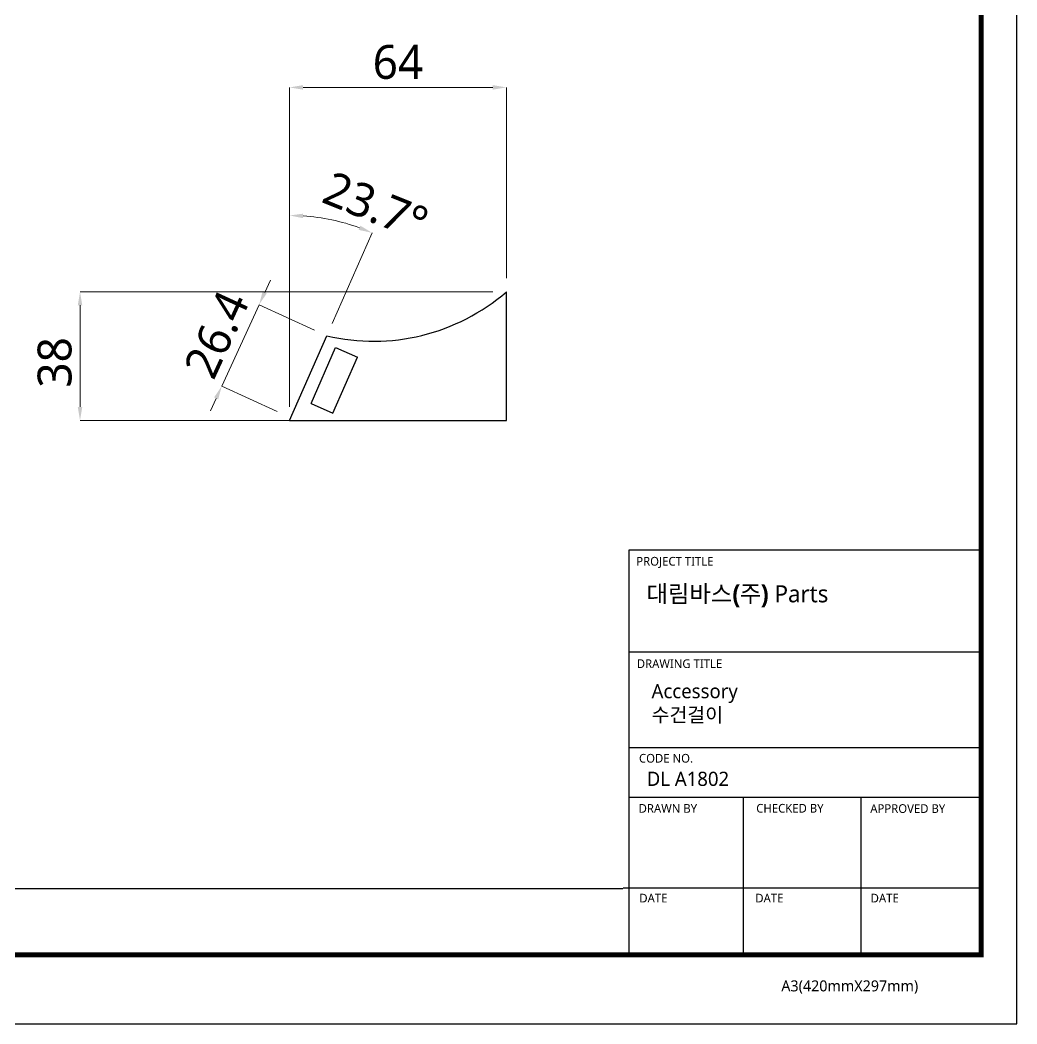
# Model space of a CAD drawing. Extents: x 16296675745 to 16296677675, y -37409619395 to -37409618123.
# Drawn here: x 16296676834.6 to 16296677128.8, y -37409618710.2 to -37409618413.8 of the extents above; entities that cross this region are included whole.
import ezdxf

# ---------------------------------------------------------------- set-up
doc = ezdxf.new("R2010")
doc.units = 0
doc.header["$LTSCALE"] = 10
doc.header["$MEASUREMENT"] = 0
doc.header["$PDMODE"] = 3
doc.header["$PDSIZE"] = -10
doc.linetypes.add('DASHED', pattern=[0.75, 0.5, -0.25])
doc.layers.get('0').update_dxf_attribs({"linetype": 'CONTINUOUS'})
doc.layers.get('DEFPOINTS').update_dxf_attribs({"linetype": 'CONTINUOUS'})
doc.styles.add('Daelim Dimension', font='')
doc.styles.get('Daelim Dimension').set_extended_font_data('NanumGothic')
doc.dimstyles.new('DEFAULT', dxfattribs={"dimscale": 2, "dimtxt": 2, "dimasz": 2, "dimexe": 0, "dimexo": 2, "dimgap": 1, "dimtad": 1, "dimdec": 1, "dimzin": 9, "dimdsep": 46, "dimtxsty": 'Daelim Dimension', "dimcen": 0.5, "dimclrd": 252, "dimclre": 252, "dimclrt": 3, "dimadec": 1, "dimazin": 0, "dimtfac": 1, "dimtdec": 1, "dimtix": 1, "dimtmove": 0, "dimatfit": 3, "dimfxl": 1, "dimtolj": 1, "dimtzin": 1, "dimlwd": 9, "dimlwe": 9, "dimarcsym": 0})

# ---------------------------------------------------------------- blocks, each defined once
blk = doc.blocks.new('*D10')
at = {"color": 5, "lineweight": 9, "ltscale": 0.5, "transparency": 16777216}
for p, q in [((16296676914.122049, -37409618528.033043), (16296676914.122049, -37409618433.707649)), ((16296676918.122049, -37409618433.707649), (16296676974.122049, -37409618433.707649)), ((16296676978.122049, -37409618490.033043), (16296676978.122049, -37409618433.707649))]:
    blk.add_line(p, q, dxfattribs=at)
at = {"color": 5, "ltscale": 0.5, "transparency": 16777216}
for points in [[(16296676918.122049, -37409618433.040993), (16296676918.122049, -37409618434.374313), (16296676914.122049, -37409618433.707649)], [(16296676974.122049, -37409618433.040993), (16296676974.122049, -37409618434.374313), (16296676978.122049, -37409618433.707649)]]:
    blk.add_solid(points, dxfattribs=at)
at = {"layer": 'DEFPOINTS', "color": 0, "ltscale": 0.5, "transparency": 16777216}
for p in [(16296676978.122049, -37409618433.707649), (16296676978.122049, -37409618494.033043), (16296676914.122049, -37409618532.033043)]:
    blk.add_point(p, dxfattribs=at)
at = {"color": 7, "ltscale": 0.5, "transparency": 16777216, "insert": (16296676946.122049, -37409618426.26416), "char_height": 10, "attachment_point": 5, "style": 'Daelim Dimension'}
blk.add_mtext('\\A1;64', dxfattribs=at)
blk = doc.blocks.new('*D11')
at = {"color": 5, "lineweight": 9, "ltscale": 0.5, "transparency": 16777216}
for p, q in [((16296676914.12, -37409618503.5), (16296676914.12, -37409618471.52)), ((16296676926.73, -37409618503.37), (16296676938.49, -37409618476.64))]:
    blk.add_line(p, q, dxfattribs=at)
blk.add_arc((16296676914.12, -37409618532.03), 60.52, 70.0384, 86.2121, dxfattribs=at)
at = {"color": 5, "ltscale": 0.5, "transparency": 16777216}
for points in [[(16296676918.1, -37409618472.32), (16296676918.14, -37409618470.98), (16296676914.12, -37409618471.52)], [(16296676935.03, -37409618474.53), (16296676934.53, -37409618475.77), (16296676938.49, -37409618476.64)]]:
    blk.add_solid(points, dxfattribs=at)
at = {"layer": 'DEFPOINTS', "color": 0, "ltscale": 0.5, "transparency": 16777216}
for p in [(16296676922.46, -37409618472.09), (16296676925.12, -37409618507.03), (16296676914.12, -37409618507.5), (16296676914.12, -37409618532.03), (16296676914.12, -37409618532.03)]:
    blk.add_point(p, dxfattribs=at)
at = {"color": 7, "ltscale": 0.5, "transparency": 16777216, "insert": (16296676939.55, -37409618468.73), "char_height": 10, "attachment_point": 5, "rotation": 338.1131, "style": 'Daelim Dimension'}
blk.add_mtext('\\A1;23.7°', dxfattribs=at)
blk = doc.blocks.new('*D12')
at = {"color": 5, "lineweight": 9, "ltscale": 0.5, "transparency": 16777216}
for p, q in [((16296676974.122049, -37409618494.033043), (16296676852.27298, -37409618494.033043)), ((16296676852.27298, -37409618528.033043), (16296676852.27298, -37409618498.033043)), ((16296676974.122049, -37409618532.033043), (16296676852.27298, -37409618532.033043))]:
    blk.add_line(p, q, dxfattribs=at)
at = {"color": 5, "ltscale": 0.5, "transparency": 16777216}
for points in [[(16296676851.60631, -37409618498.033043), (16296676852.93964, -37409618498.033043), (16296676852.27298, -37409618494.033043)], [(16296676851.60631, -37409618528.033043), (16296676852.93964, -37409618528.033043), (16296676852.27298, -37409618532.033043)]]:
    blk.add_solid(points, dxfattribs=at)
at = {"layer": 'DEFPOINTS', "color": 0, "ltscale": 0.5, "transparency": 16777216}
for p in [(16296676852.27298, -37409618494.033043), (16296676978.122049, -37409618494.033043), (16296676978.122049, -37409618532.033043)]:
    blk.add_point(p, dxfattribs=at)
at = {"color": 7, "ltscale": 0.5, "transparency": 16777216, "insert": (16296676844.82234, -37409618514.882133), "char_height": 10, "attachment_point": 5, "rotation": 90, "style": 'Daelim Dimension'}
blk.add_mtext('\\A1;38', dxfattribs=at)
blk = doc.blocks.new('*D13')
at = {"color": 5, "lineweight": 9, "ltscale": 0.5, "transparency": 16777216}
for p, q in [((16296676906.78923, -37409618494.230377), (16296676908.455851, -37409618490.594116)), ((16296676894.12261, -37409618521.866638), (16296676905.12261, -37409618497.866638)), ((16296676921.48579, -37409618505.366417), (16296676905.12261, -37409618497.866638)), ((16296676910.48579, -37409618529.366417), (16296676894.12261, -37409618521.866638)), ((16296676892.45599, -37409618525.502892), (16296676890.789379, -37409618529.139153))]:
    blk.add_line(p, q, dxfattribs=at)
at = {"color": 5, "ltscale": 0.5, "transparency": 16777216}
for points in [[(16296676906.183189, -37409618493.952606), (16296676907.395281, -37409618494.508141), (16296676905.12261, -37409618497.866638)], [(16296676891.849951, -37409618525.225121), (16296676893.06204, -37409618525.780663), (16296676894.12261, -37409618521.866638)]]:
    blk.add_solid(points, dxfattribs=at)
at = {"layer": 'DEFPOINTS', "color": 0, "ltscale": 0.5, "transparency": 16777216}
for p in [(16296676905.12261, -37409618497.866638), (16296676925.12204, -37409618507.033043), (16296676914.12204, -37409618531.033043)]:
    blk.add_point(p, dxfattribs=at)
at = {"color": 7, "ltscale": 0.5, "transparency": 16777216, "insert": (16296676892.621901, -37409618506.657982), "char_height": 10, "attachment_point": 5, "rotation": 65.37643521, "style": 'Daelim Dimension'}
blk.add_mtext('\\A1;26.4', dxfattribs=at)

msp = doc.modelspace()

# ---------------------------------------------------------------- linework, layer by layer
for p, q in [((16296676978.122049, -37409618532.033043), (16296676978.122049, -37409618494.033043)), ((16296676914.122049, -37409618532.033043), (16296676925.122049, -37409618507.033043)), ((16296676914.122049, -37409618532.033043), (16296676978.122049, -37409618532.033043))]:
    msp.add_line(p, q)
at = {"linetype": 'DASHED', "ltscale": 5}
for p, q in [((16296676920.484329, -37409618527.008713), (16296676927.73362, -37409618510.533043)), ((16296676927.73362, -37409618510.533043), (16296676934.140829, -37409618513.352211)), ((16296676926.891529, -37409618529.827881), (16296676934.140829, -37409618513.352211)), ((16296676920.484329, -37409618527.008713), (16296676926.891529, -37409618529.827881))]:
    msp.add_line(p, q, dxfattribs=at)
at = {"color": 5, "ltscale": 40}
for p, q in [((16296677118.30315, -37409618570.35173), (16296677014.26005, -37409618570.35173)), ((16296677118.30315, -37409618600.424744), (16296677014.26005, -37409618600.424744)), ((16296677118.30315, -37409618600.424744), (16296677014.26005, -37409618600.424744)), ((16296677118.30315, -37409618628.714417), (16296677014.26005, -37409618628.714417)), ((16296677118.30315, -37409618628.714417), (16296677014.26005, -37409618628.714417)), ((16296677118.30315, -37409618643.305077), (16296677014.26005, -37409618643.305077)), ((16296677118.30315, -37409618643.305077), (16296677014.26005, -37409618643.305077)), ((16296677048.054159, -37409618643.305077), (16296677048.054159, -37409618689.75206)), ((16296677082.7367, -37409618643.305077), (16296677082.7367, -37409618689.75206)), ((16296677118.30315, -37409618670.135719), (16296677012.615511, -37409618670.135719)), ((16296677118.30315, -37409618670.135719), (16296677015.07065, -37409618670.135719)), ((16296677118.30315, -37409618689.75206), (16296677029.137939, -37409618689.75206))]:
    msp.add_line(p, q, dxfattribs=at)
at = {"color": 5, "ltscale": 0.5}
msp.add_line((16296677014.26005, -37409618570.35173), (16296677014.26005, -37409618690.381401), dxfattribs=at)
at = {"color": 5}
msp.add_line((16296676488.30303, -37409618670.210129), (16296677012.49032, -37409618670.210129), dxfattribs=at)
at = {"ltscale": 0.5}
msp.add_lwpolyline([(16296676477.834841, -37409618710.177017), (16296677128.834841, -37409618710.177017), (16296677128.834841, -37409618233.177017), (16296676477.834841, -37409618233.177017)], close=True, dxfattribs=at)
at = {"color": 5, "linetype": 'ByBlock', "lineweight": 200, "const_width": 1.5}
msp.add_lwpolyline([(16296676488.30303, -37409618689.752296), (16296677118.30303, -37409618689.752296), (16296677118.30303, -37409618244.252296), (16296676488.30303, -37409618244.252296)], close=True, dxfattribs=at)
msp.add_arc((16296676938.95558, -37409618448.892822), 59.763293, 256.61621978, 310.94688277)

# ---------------------------------------------------------------- texts
at = {"color": 5, "ltscale": 40, "style": 'Daelim Dimension'}
for s, height, p in [('PROJECT TITLE', 2.56901127, (16296677016.46261, -37409618574.880211)), ('DRAWING TITLE', 2.56901127, (16296677016.627319, -37409618605.116096)), ('CODE NO.', 2.5690113, (16296677017.271561, -37409618633.038078)), ('DRAWN BY', 2.5690113, (16296677017.17082, -37409618647.846474)), ('CHECKED BY', 2.5690113, (16296677051.880989, -37409618647.800911)), ('APPROVED BY', 2.56901127, (16296677085.54438, -37409618647.883904)), ('DATE', 2.5690113, (16296677017.371481, -37409618674.324471)), ('DATE', 2.5690113, (16296677051.607809, -37409618674.324471)), ('DATE', 2.5690113, (16296677085.662519, -37409618674.324471)), ('A3(420mmX297mm)', 3.24237133, (16296677059.288099, -37409618700.568008))]:
    msp.add_text(s, height=height, dxfattribs=at).set_placement(p)
at = {"attachment_point": 1, "style": 'Daelim Dimension'}
for s, insert, char_height, width in [('{\\fPretendard Variable SemiBold|b0|i0|c129|p2;\\C7;대림바스(주)} Parts', (16296677019.51833, -37409618580.682037), 5.03600079, 80.93992813), (' Accessory\\P 수건걸이', (16296677019.562759, -37409618609.828484), 4.2041236, 70.7511006), ('DL A1802', (16296677019.562759, -37409618635.719887), 4.2041236, 70.7511006)]:
    msp.add_mtext(s, dxfattribs=dict(at, insert=insert, char_height=char_height, width=width))

# ---------------------------------------------------------------- dimensions: what is measured, and where the dimension line sits
at = {"ltscale": 0.5}
dim = msp.add_linear_dim(base=(16296676978.122049, -37409618433.707649), p1=(16296676914.122049, -37409618532.033043), p2=(16296676978.122049, -37409618494.033043), text='64', dimstyle='DEFAULT', override={"dimtxt": 5, "dimclrd": 5, "dimclre": 5, "dimclrt": 7}, dxfattribs=at)
dim.commit()
dim.dimension.update_dxf_attribs({"geometry": '*D10', "text_midpoint": (16296676946.122049, -37409618433.707649), "dimtype": 160})
dim = msp.add_angular_dim_2l(base=(16296676922.456779, -37409618472.094704), line1=((16296676914.122049, -37409618532.033043), (16296676914.122049, -37409618507.50058)), line2=((16296676914.122049, -37409618532.033043), (16296676925.122049, -37409618507.033043)), dimstyle='DEFAULT', override={"dimtxt": 5, "dimclrd": 5, "dimclre": 5, "dimclrt": 7}, dxfattribs=at)
dim.commit()
dim.dimension.update_dxf_attribs({"geometry": '*D11', "text_midpoint": (16296676936.680559, -37409618475.879807), "dimtype": 162})
dim = msp.add_aligned_dim(p1=(16296676914.122049, -37409618531.033043), p2=(16296676925.122049, -37409618507.033043), distance=22.000012, dimstyle='DEFAULT', override={"dimtxt": 5, "dimclrd": 5, "dimclre": 5, "dimclrt": 7}, dxfattribs=at)
dim.commit()
dim.dimension.update_dxf_attribs({"geometry": '*D13', "text_midpoint": (16296676892.621901, -37409618506.657982)})
dim = msp.add_linear_dim(base=(16296676852.27298, -37409618494.033043), p1=(16296676978.122049, -37409618532.033043), p2=(16296676978.122049, -37409618494.033043), angle=90, text='38', dimstyle='DEFAULT', override={"dimtxt": 5, "dimclrd": 5, "dimclre": 5, "dimclrt": 7}, dxfattribs=at)
dim.commit()
dim.dimension.update_dxf_attribs({"geometry": '*D12', "text_midpoint": (16296676852.27298, -37409618514.882133), "dimtype": 160})

doc.saveas('drawing.dxf')
